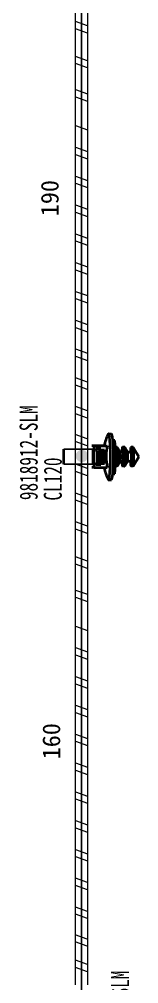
# Model space of a CAD drawing. Header units: millimetres. Extents: x 17 to 3784, y 12 to 1382.
# Drawn here: x 2153.9 to 2163.6, y 965 to 1043.8 of the extents above; entities that cross this region are included whole.
import ezdxf

# ---------------------------------------------------------------- set-up
doc = ezdxf.new("R2010")
doc.units = ezdxf.units.MM
doc.layers.add('ENT', color=7, linetype='Continuous', lineweight=18)
doc.layers.add('粗实线层', color=7, linetype='Continuous', lineweight=35)
doc.styles.add('FangSong_GB2312_Style', font='simfang.ttf')
doc.styles.add('foton', font='', dxfattribs={"width": 0.7})
doc.styles.get('foton').set_extended_font_data('宋体')

msp = doc.modelspace()

# ---------------------------------------------------------------- hatches: boundary and pattern name
h = msp.add_hatch(color=0)
edge = h.paths.add_edge_path(flags=0)
edge.add_arc((2158.999, 1008.154), 0.507, 180, 540)

# ---------------------------------------------------------------- linework, layer by layer
at = {"color": 0, "lineweight": 35, "ltscale": 0.027679}
for p, q in [((2161.163, 1009.97), (2161.408, 1009.97)), ((2161.163, 1006.204), (2161.408, 1006.204))]:
    msp.add_line(p, q, dxfattribs=at)
at = {"color": 0, "lineweight": 35, "ltscale": 0.137499}
for p, q in [((2157.525, 1007.473), (2157.526, 1008.696)), ((2159.915, 1007.477), (2159.915, 1008.695))]:
    msp.add_line(p, q, dxfattribs=at)
at = {"color": 0}
for p, q in [((2157.526, 1008.696), (2159.915, 1008.695)), ((2157.525, 1007.473), (2159.915, 1007.477))]:
    msp.add_line(p, q, dxfattribs=at)
at = {"color": 0, "lineweight": 35, "ltscale": 0.021804}
for p, q in [((2160.003, 1008.969), (2159.81, 1008.977)), ((2160.361, 1008.645), (2160.554, 1008.636)), ((2160.002, 1007.197), (2159.809, 1007.205)), ((2160.361, 1007.537), (2160.554, 1007.529)), ((2160.361, 1007.449), (2160.554, 1007.44)), ((2160.648, 1007.537), (2160.841, 1007.529))]:
    msp.add_line(p, q, dxfattribs=at)
at = {"color": 0, "lineweight": 35, "ltscale": 0.113794}
msp.add_line((2160.818, 1008.977), (2159.81, 1008.977), dxfattribs=at)
at = {"color": 0, "lineweight": 35, "ltscale": 0.199999}
msp.add_line((2160.002, 1007.197), (2160.003, 1008.969), dxfattribs=at)
at = {"color": 0, "lineweight": 35, "ltscale": 0.120856}
for p, q in [((2160.003, 1008.969), (2161.073, 1008.969)), ((2160.002, 1007.197), (2161.073, 1007.197))]:
    msp.add_line(p, q, dxfattribs=at)
at = {"color": 0, "lineweight": 35, "ltscale": 0.015}
msp.add_line((2160.135, 1008.725), (2160.135, 1008.592), dxfattribs=at)
at = {"color": 0, "lineweight": 35, "ltscale": 0.047321}
for p, q in [((2160.554, 1008.725), (2160.135, 1008.725)), ((2160.554, 1007.44), (2160.134, 1007.44))]:
    msp.add_line(p, q, dxfattribs=at)
at = {"color": 0, "lineweight": 35, "ltscale": 0.012463}
msp.add_line((2160.135, 1008.597), (2160.245, 1008.592), dxfattribs=at)
at = {"color": 0, "lineweight": 35, "ltscale": 0.012451}
for p, q in [((2160.135, 1008.592), (2160.245, 1008.592)), ((2160.57, 1008.525), (2160.68, 1008.525)), ((2160.569, 1007.639), (2160.68, 1007.639)), ((2160.135, 1007.573), (2160.245, 1007.573))]:
    msp.add_line(p, q, dxfattribs=at)
at = {"color": 0, "lineweight": 35, "ltscale": 0.114999}
msp.add_line((2160.245, 1008.592), (2160.245, 1007.573), dxfattribs=at)
at = {"color": 0, "lineweight": 35, "ltscale": 0.009064}
msp.add_line((2160.361, 1008.645), (2160.361, 1008.725), dxfattribs=at)
at = {"color": 0, "lineweight": 35, "ltscale": 0.018183}
msp.add_line((2160.531, 1008.527), (2160.37, 1008.526), dxfattribs=at)
at = {"color": 0, "lineweight": 35, "ltscale": 0.1}
for p, q in [((2160.37, 1007.64), (2160.37, 1008.526)), ((2160.763, 1007.643), (2160.764, 1008.529))]:
    msp.add_line(p, q, dxfattribs=at)
at = {"color": 0, "lineweight": 35, "ltscale": 0.000439867}
msp.add_line((2160.37, 1008.526), (2160.374, 1008.526), dxfattribs=at)
at = {"color": 0, "lineweight": 35, "ltscale": 0.099999}
for p, q in [((2160.373, 1007.64), (2160.374, 1008.526)), ((2160.55, 1007.64), (2160.55, 1008.526))]:
    msp.add_line(p, q, dxfattribs=at)
at = {"color": 0, "lineweight": 35, "ltscale": 0.019922}
for p, q in [((2160.374, 1008.526), (2160.55, 1008.526)), ((2160.373, 1007.64), (2160.55, 1007.64))]:
    msp.add_line(p, q, dxfattribs=at)
at = {"color": 0, "lineweight": 35, "ltscale": 0.002853}
msp.add_line((2160.506, 1008.528), (2160.531, 1008.527), dxfattribs=at)
at = {"color": 0, "lineweight": 35, "ltscale": 0.023842}
msp.add_line((2160.725, 1008.531), (2160.514, 1008.528), dxfattribs=at)
at = {"color": 0, "lineweight": 35, "ltscale": 0.002181}
for p, q in [((2160.55, 1008.526), (2160.57, 1008.525)), ((2160.55, 1007.64), (2160.569, 1007.639))]:
    msp.add_line(p, q, dxfattribs=at)
at = {"color": 0, "lineweight": 35, "ltscale": 0.010001}
for p, q in [((2160.554, 1008.636), (2160.554, 1008.725)), ((2160.554, 1007.44), (2160.554, 1007.529))]:
    msp.add_line(p, q, dxfattribs=at)
at = {"color": 0, "lineweight": 35, "ltscale": 0.032379}
msp.add_line((2160.841, 1008.636), (2160.554, 1008.636), dxfattribs=at)
at = {"color": 0, "lineweight": 35, "ltscale": 0.099998}
for p, q in [((2160.569, 1007.639), (2160.57, 1008.525)), ((2160.68, 1007.639), (2160.68, 1008.525))]:
    msp.add_line(p, q, dxfattribs=at)
at = {"color": 0, "lineweight": 35, "ltscale": 0.012045}
msp.add_line((2160.648, 1008.636), (2160.648, 1008.53), dxfattribs=at)
at = {"color": 0, "lineweight": 35, "ltscale": 0.001513}
msp.add_line((2160.68, 1008.525), (2160.667, 1008.527), dxfattribs=at)
at = {"color": 0, "lineweight": 35, "ltscale": 0.010273}
msp.add_line((2160.673, 1008.528), (2160.764, 1008.529), dxfattribs=at)
at = {"color": 0, "lineweight": 35, "ltscale": 0.004356}
msp.add_line((2160.764, 1008.529), (2160.725, 1008.531), dxfattribs=at)
at = {"color": 0, "lineweight": 35, "ltscale": 0.124999}
msp.add_line((2160.841, 1008.636), (2160.841, 1007.529), dxfattribs=at)
at = {"color": 0, "lineweight": 35, "ltscale": 0.02207}
for p, q in [((2161.764, 1008.468), (2161.569, 1008.468)), ((2161.764, 1007.706), (2161.569, 1007.706))]:
    msp.add_line(p, q, dxfattribs=at)
at = {"color": 0, "lineweight": 35, "ltscale": 0.018536}
msp.add_line((2161.869, 1008.862), (2161.705, 1008.862), dxfattribs=at)
at = {"color": 0, "lineweight": 35, "ltscale": 0.051178}
msp.add_line((2162.11, 1008.464), (2161.879, 1008.854), dxfattribs=at)
at = {"color": 0, "lineweight": 35, "ltscale": 0.029858}
for p, q in [((2162.372, 1008.468), (2162.108, 1008.468)), ((2162.372, 1007.706), (2162.108, 1007.706))]:
    msp.add_line(p, q, dxfattribs=at)
at = {"color": 0, "lineweight": 35, "ltscale": 0.019769}
for p, q in [((2162.489, 1008.862), (2162.314, 1008.862)), ((2162.489, 1007.312), (2162.314, 1007.312))]:
    msp.add_line(p, q, dxfattribs=at)
at = {"color": 0, "lineweight": 35, "ltscale": 0.051179}
for p, q in [((2162.73, 1008.464), (2162.499, 1008.854)), ((2162.73, 1007.71), (2162.499, 1007.32))]:
    msp.add_line(p, q, dxfattribs=at)
at = {"color": 0, "lineweight": 35, "ltscale": 0.032245}
for p, q in [((2163.013, 1008.468), (2162.727, 1008.468)), ((2163.013, 1007.706), (2162.727, 1007.706))]:
    msp.add_line(p, q, dxfattribs=at)
at = {"color": 0, "lineweight": 35, "ltscale": 0.017883}
for p, q in [((2163.171, 1008.862), (2163.013, 1008.862)), ((2163.171, 1007.312), (2163.013, 1007.312))]:
    msp.add_line(p, q, dxfattribs=at)
at = {"color": 0, "lineweight": 35, "ltscale": 0.10061}
msp.add_line((2163.635, 1008.087), (2163.181, 1008.854), dxfattribs=at)
at = {"color": 0, "lineweight": 35, "ltscale": 0.000439834}
msp.add_line((2160.37, 1007.64), (2160.373, 1007.64), dxfattribs=at)
at = {"color": 0, "lineweight": 35, "ltscale": 0.01149}
msp.add_line((2160.648, 1007.639), (2160.648, 1007.537), dxfattribs=at)
at = {"color": 0, "lineweight": 35, "ltscale": 0.009468}
msp.add_line((2160.68, 1007.642), (2160.763, 1007.643), dxfattribs=at)
at = {"color": 0, "lineweight": 35, "ltscale": 0.051177}
msp.add_line((2162.11, 1007.71), (2161.879, 1007.32), dxfattribs=at)
at = {"color": 0, "lineweight": 35, "ltscale": 0.100609}
msp.add_line((2163.635, 1008.087), (2163.181, 1007.32), dxfattribs=at)
at = {"color": 0, "lineweight": 35, "ltscale": 0.014999}
msp.add_line((2160.135, 1007.573), (2160.134, 1007.44), dxfattribs=at)
at = {"color": 0, "lineweight": 35, "ltscale": 0.025537}
msp.add_line((2160.361, 1007.449), (2160.134, 1007.449), dxfattribs=at)
at = {"color": 0, "lineweight": 35, "ltscale": 0.01}
msp.add_line((2160.361, 1007.449), (2160.361, 1007.537), dxfattribs=at)
at = {"color": 0, "lineweight": 35, "ltscale": 0.032373}
for p, q in [((2160.648, 1007.537), (2160.361, 1007.537)), ((2160.841, 1007.529), (2160.554, 1007.529))]:
    msp.add_line(p, q, dxfattribs=at)
at = {"color": 0, "lineweight": 35, "ltscale": 0.01853}
msp.add_line((2161.869, 1007.312), (2161.705, 1007.312), dxfattribs=at)
at = {"color": 0, "linetype": 'Continuous', "lineweight": 25}
for points in [[(2158.973, 1056.127), (2158.973, 1038.787)], [(2158.973, 1014.491), (2158.973, 1038.787)], [(2158.971, 1015.248), (2158.971, 997.908)], [(2158.971, 973.612), (2158.971, 997.908)], [(2158.971, 974.371), (2158.971, 967.269)], [(2158.969, 940.66), (2158.969, 967.283)]]:
    msp.add_lwpolyline(points, dxfattribs=at)
at = {"color": 0, "linetype": 'Continuous', "lineweight": 13}
for points in [[(2158.973, 1056.118), (2158.973, 1038.787)], [(2158.973, 1038.787), (2158.973, 1015.277)], [(2158.971, 1015.239), (2158.971, 997.908)], [(2158.971, 997.908), (2158.971, 974.398)], [(2158.971, 974.363), (2158.971, 967.269)]]:
    msp.add_lwpolyline(points, dxfattribs=at)
at = {"color": 0, "linetype": 'Continuous', "lineweight": 0}
for points in [[(2158.483, 1040.987), (2158.483, 1044.349)], [(2159.464, 1044.349), (2159.464, 1040.906)], [(2159.464, 1043.29), (2158.483, 1043.643)], [(2159.464, 1042.701), (2158.483, 1043.054)], [(2159.452, 1040.436), (2158.471, 1040.789)], [(2158.483, 1038.787), (2158.483, 1041.142)], [(2159.464, 1041.142), (2159.464, 1038.787)], [(2159.452, 1039.847), (2158.471, 1040.2)], [(2158.484, 1036.433), (2158.483, 1038.787)], [(2159.463, 1038.787), (2159.464, 1036.433)], [(2158.483, 1038.081), (2159.464, 1037.729)], [(2158.483, 1037.492), (2159.464, 1037.139)], [(2158.484, 1034.078), (2158.483, 1036.433)], [(2159.463, 1036.433), (2159.464, 1034.078)], [(2158.483, 1035.138), (2159.464, 1034.785)], [(2158.484, 1031.724), (2158.483, 1034.078)], [(2159.463, 1034.078), (2159.464, 1031.724)], [(2158.483, 1033.372), (2159.464, 1033.019)], [(2158.483, 1032.784), (2159.464, 1032.43)], [(2158.484, 1029.37), (2158.483, 1031.724)], [(2159.463, 1031.724), (2159.464, 1029.37)], [(2158.483, 1031.018), (2159.464, 1030.665)], [(2158.483, 1030.429), (2159.464, 1030.076)], [(2158.484, 1027.015), (2158.483, 1029.37)], [(2159.463, 1029.37), (2159.464, 1027.015)], [(2158.483, 1028.663), (2159.464, 1028.31)], [(2158.483, 1028.075), (2159.464, 1027.722)], [(2158.484, 1024.661), (2158.483, 1027.015)], [(2159.463, 1027.015), (2159.464, 1024.661)], [(2158.483, 1026.309), (2159.464, 1025.956)], [(2158.483, 1025.721), (2159.464, 1025.367)], [(2158.484, 1022.307), (2158.483, 1024.661)], [(2159.463, 1024.661), (2159.464, 1022.307)], [(2158.483, 1023.955), (2159.464, 1023.602)], [(2158.483, 1023.366), (2159.464, 1023.013)], [(2158.484, 1019.952), (2158.483, 1022.307)], [(2159.463, 1022.307), (2159.464, 1019.952)], [(2158.483, 1021.6), (2159.464, 1021.247)], [(2158.483, 1021.012), (2159.464, 1020.659)], [(2158.484, 1017.598), (2158.483, 1019.952)], [(2159.463, 1019.952), (2159.464, 1017.598)], [(2158.483, 1019.246), (2159.464, 1018.893)], [(2158.483, 1018.657), (2159.464, 1018.304)], [(2158.484, 1015.244), (2158.483, 1017.598)], [(2159.463, 1017.598), (2159.464, 1015.244)], [(2158.483, 1016.892), (2159.464, 1016.539)], [(2158.483, 1016.303), (2159.464, 1015.95)], [(2158.48, 1012.888), (2158.48, 1015.242)], [(2159.461, 1015.242), (2159.461, 1012.888)], [(2159.461, 1014.183), (2158.48, 1014.536)], [(2159.461, 1013.594), (2158.48, 1013.947)], [(2158.48, 1010.533), (2158.48, 1012.888)], [(2159.461, 1012.888), (2159.461, 1010.533)], [(2159.461, 1011.828), (2158.48, 1012.181)], [(2159.461, 1011.24), (2158.48, 1011.593)], [(2158.48, 1008.179), (2158.48, 1010.533)], [(2159.461, 1010.533), (2159.461, 1008.179)], [(2159.442, 1009.561), (2158.461, 1009.915)], [(2159.442, 1008.973), (2158.461, 1009.326)], [(2158.48, 1005.825), (2158.48, 1008.179)], [(2159.461, 1008.179), (2159.461, 1005.825)], [(2159.461, 1007.119), (2158.48, 1007.473)], [(2159.461, 1006.531), (2158.48, 1006.884)], [(2158.48, 1003.47), (2158.48, 1005.825)], [(2159.461, 1005.825), (2159.461, 1003.47)], [(2159.461, 1004.765), (2158.48, 1005.118)], [(2159.461, 1004.177), (2158.48, 1004.53)], [(2158.48, 1000.108), (2158.48, 1003.47)], [(2159.461, 1003.47), (2159.461, 1000.027)], [(2159.461, 1002.411), (2158.48, 1002.764)], [(2159.461, 1001.822), (2158.48, 1002.175)], [(2159.449, 999.557), (2158.468, 999.91)], [(2158.48, 997.908), (2158.48, 1000.262)], [(2159.461, 1000.262), (2159.461, 997.908)], [(2159.449, 998.968), (2158.468, 999.321)], [(2158.482, 995.554), (2158.48, 997.908)], [(2159.46, 997.908), (2159.461, 995.554)], [(2158.48, 997.202), (2159.461, 996.85)], [(2158.48, 996.613), (2159.461, 996.26)], [(2158.482, 993.199), (2158.48, 995.554)], [(2159.46, 995.554), (2159.461, 993.199)], [(2158.48, 994.259), (2159.461, 993.906)], [(2158.482, 990.845), (2158.48, 993.199)], [(2159.46, 993.199), (2159.461, 990.845)], [(2158.48, 992.493), (2159.461, 992.14)], [(2158.48, 991.904), (2159.461, 991.551)], [(2158.482, 988.491), (2158.48, 990.845)], [(2159.46, 990.845), (2159.461, 988.491)], [(2158.48, 990.139), (2159.461, 989.786)], [(2158.48, 989.55), (2159.461, 989.197)], [(2158.482, 986.136), (2158.48, 988.491)], [(2159.46, 988.491), (2159.461, 986.136)], [(2158.48, 987.784), (2159.461, 987.431)], [(2158.48, 987.196), (2159.461, 986.843)], [(2158.482, 983.782), (2158.48, 986.136)], [(2159.46, 986.136), (2159.461, 983.782)], [(2158.48, 985.43), (2159.461, 985.077)], [(2158.48, 984.841), (2159.461, 984.488)], [(2158.482, 981.428), (2158.48, 983.782)], [(2159.46, 983.782), (2159.461, 981.428)], [(2158.48, 983.076), (2159.461, 982.722)], [(2158.48, 982.487), (2159.461, 982.134)], [(2158.482, 979.073), (2158.48, 981.428)], [(2159.46, 981.428), (2159.461, 979.073)], [(2158.48, 980.721), (2159.461, 980.368)], [(2158.48, 980.133), (2159.461, 979.78)], [(2158.482, 976.719), (2158.48, 979.073)], [(2159.46, 979.073), (2159.461, 976.719)], [(2158.48, 978.367), (2159.461, 978.014)], [(2158.48, 977.778), (2159.461, 977.425)], [(2158.482, 974.365), (2158.48, 976.719)], [(2159.46, 976.719), (2159.461, 974.365)], [(2158.48, 976.013), (2159.461, 975.659)], [(2158.48, 975.424), (2159.461, 975.071)], [(2158.48, 972.011), (2158.48, 974.365)], [(2159.461, 974.365), (2159.461, 972.011)], [(2159.461, 973.306), (2158.48, 973.659)], [(2159.461, 972.717), (2158.48, 973.07)], [(2158.48, 969.657), (2158.48, 972.011)], [(2159.461, 972.011), (2159.461, 969.657)], [(2159.461, 970.951), (2158.48, 971.305)], [(2159.461, 970.363), (2158.48, 970.716)], [(2159.442, 968.685), (2158.461, 969.038)], [(2158.48, 967.302), (2158.48, 969.657)], [(2159.461, 969.657), (2159.461, 967.302)], [(2159.442, 968.096), (2158.461, 968.449)], [(2159.447, 966.605), (2158.466, 966.958)], [(2158.479, 964.956), (2158.479, 967.311)], [(2159.46, 967.311), (2159.46, 964.956)], [(2159.447, 966.017), (2158.466, 966.37)]]:
    msp.add_lwpolyline(points, dxfattribs=at)
at = {"color": 0, "lineweight": 35}
msp.add_lwpolyline([(2160.817, 1008.974), (2160.817, 1008.974), (2160.818, 1008.974), (2160.825, 1008.973), (2161.073, 1008.969)], dxfattribs=at)
for centre, radius, start, end in [((2165.157, 1008.087), 4.43, 155.32043, 168.44492), ((2165.286, 1008.081), 4.305, 168.10641, 188.06008), ((2165.158, 1008.087), 4.43, 191.59256, 204.68064), ((2165.284, 1008.081), 4.303, 188.06077, 191.8594)]:
    msp.add_arc(centre, radius, start, end, dxfattribs=at)
for centre, major_axis, ratio, start_param, end_param in [((2161.163, 1008.087), (0, -1.883), 0.087133, 3.141614, 3.329066), ((2161.163, 1008.087), (0, -1.883), 0.087133, 1.067052, 3.141614), ((2161.408, 1008.087), (0, 1.883), 0.087133, 4.208645, 6.279441), ((2161.408, 1008.087), (0, -1.883), 0.087133, 3.137849, 3.141636), ((2160.726, 1008.528), (-0.221, 0), 0.00373, 5.995159, 6.283185), ((2160.726, 1008.528), (-0.221, 0), 0.00373, 0, 0.087245), ((2160.888, 1008.527), (-0.221, 0), 0.00373, 6.048679, 6.283185), ((2161.563, 1008.087), (0, -0.381), 0.087133, 0.183505, 2.958112), ((2161.705, 1008.087), (0, -0.775), 0.087133, 3.141552, 4.198784), ((2161.705, 1008.087), (0, -0.775), 0.087133, 2.995504, 3.141552), ((2161.705, 1008.087), (0, -0.775), 0.087133, 0.14609, 2.995504), ((2161.869, 1008.087), (0, -0.775), 0.087133, 2.995504, 3.141552), ((2161.869, 1008.087), (0, -0.775), 0.087133, 0.14609, 2.995504), ((2162.106, 1008.087), (0, -0.381), 0.087133, 0.14609, 2.995504), ((2162.314, 1008.087), (0, -0.775), 0.087133, 3.141552, 4.198784), ((2162.314, 1008.087), (0, -0.775), 0.087133, 2.995504, 3.141552), ((2162.314, 1008.087), (0, -0.775), 0.087133, 0.14609, 2.995504), ((2162.489, 1008.087), (0, -0.775), 0.087133, 2.995504, 3.141552), ((2162.489, 1008.087), (0, -0.775), 0.087133, 0.14609, 2.995504), ((2162.725, 1008.087), (0, -0.381), 0.087133, 0.14609, 2.995504), ((2163.013, 1008.087), (0, -0.775), 0.087133, 3.141552, 4.198784), ((2163.013, 1008.087), (0, -0.775), 0.087133, 6.283145, 9.424737), ((2163.013, 1008.087), (0, -0.381), 0.087133, 1.067052, 3.141552), ((2163.171, 1008.087), (0, -0.775), 0.087133, 2.995504, 3.141552), ((2163.171, 1008.087), (0, -0.775), 0.087133, 0.14609, 2.995504), ((2161.705, 1008.087), (0, -0.775), 0.087133, 5.225993, 6.283145), ((2162.314, 1008.087), (0, -0.775), 0.087133, 5.225993, 6.283145), ((2163.013, 1008.087), (0, -0.775), 0.087133, 5.225993, 6.283145), ((2163.013, 1008.087), (0, -0.381), 0.087133, 6.283145, 7.350238), ((2161.163, 1008.087), (0, 1.883), 0.087133, 3.141636, 4.208645), ((2161.408, 1008.087), (0, -1.883), 0.087133, 0, 1.067052), ((2161.705, 1008.087), (0, -0.775), 0.087133, 6.283145, 6.429275), ((2161.869, 1008.087), (0, -0.775), 0.087133, 6.283145, 6.429275), ((2162.314, 1008.087), (0, -0.775), 0.087133, 6.283145, 6.429275), ((2162.489, 1008.087), (0, -0.775), 0.087133, 6.283145, 6.429275), ((2163.171, 1008.087), (0, -0.775), 0.087133, 6.283145, 6.429275), ((2161.163, 1008.087), (0, 1.883), 0.087133, 2.954112, 3.141636)]:
    msp.add_ellipse(centre, major_axis=major_axis, ratio=ratio, start_param=start_param, end_param=end_param, dxfattribs=at)
at = {"layer": '粗实线层', "color": 0}
for p, q in [((2161.683, 1009.409), (2161.525, 1009.409)), ((2161.517, 1006.681), (2161.691, 1006.681))]:
    msp.add_line(p, q, dxfattribs=at)
msp.add_arc((2150.914, 1008.01), 10.859, 352.96956, 7.40287, dxfattribs=at)

# ---------------------------------------------------------------- texts
at = {"color": 0, "linetype": 'Continuous', "style": 'FangSong_GB2312_Style'}
for s, p in [('190', (2157.098, 1027.738)), ('160', (2157.227, 983.374))]:
    msp.add_text(s, height=1.4467, rotation=90, dxfattribs=at).set_placement(p)
at = {"layer": 'ENT', "color": 0, "char_height": 1.47221, "width": 159.91709, "attachment_point": 1, "rotation": 90, "style": 'foton'}
for s, insert in [('{\\T1.004;9818912-SLM}', (2153.916, 1004.546)), ('{\\T1.004;CL120}', (2155.888, 1004.511)), ('{\\T1.004;9818912-SLM}', (2161.383, 958.369))]:
    msp.add_mtext(s, dxfattribs=dict(at, insert=insert))

doc.saveas('drawing.dxf')
